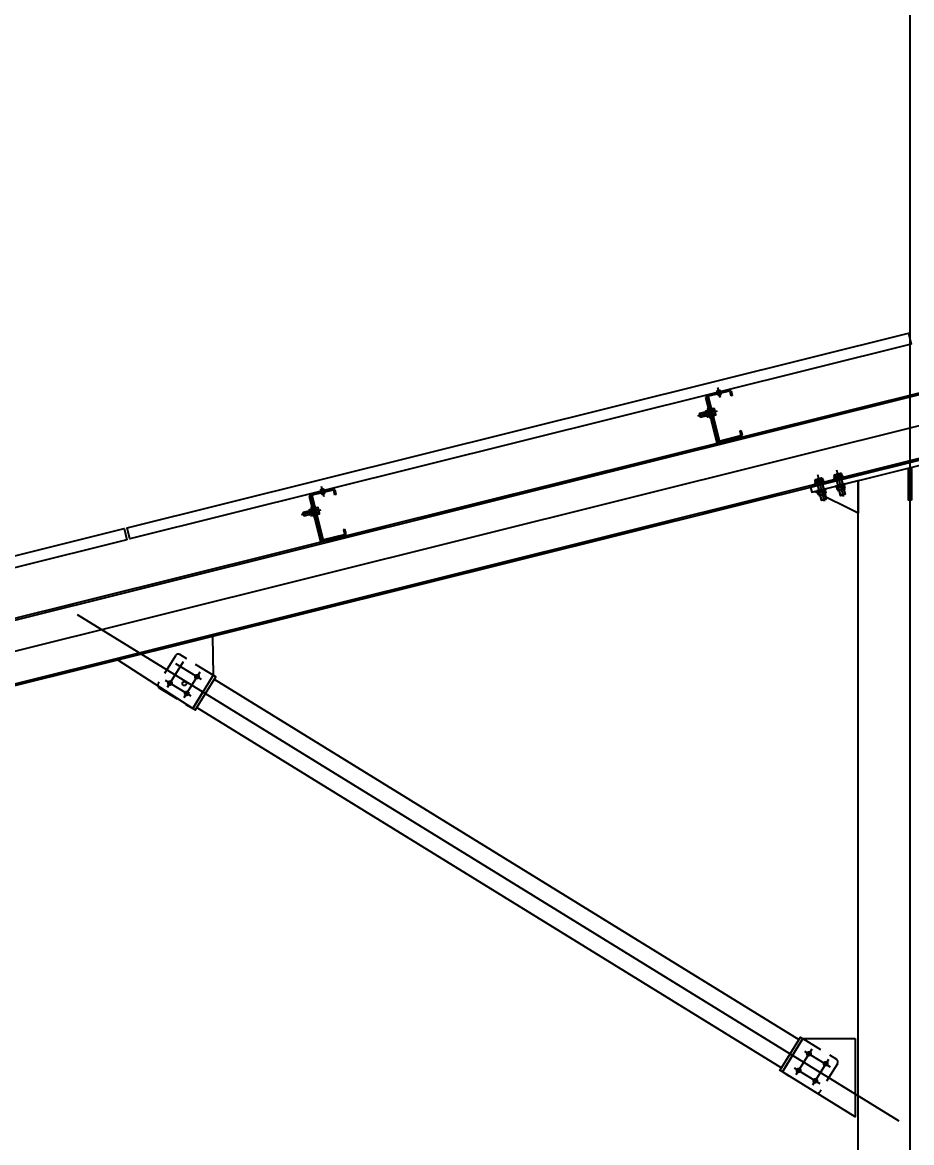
# Model space of a CAD drawing. Header units: millimetres. Extents: x 10297564 to 11610295, y -9287743 to -8409454.
# Drawn here: x 10863058 to 10865779, y -9251357 to -9247929 of the extents above; entities that cross this region are included whole.
import ezdxf

# ---------------------------------------------------------------- set-up
doc = ezdxf.new("R2010")
doc.units = ezdxf.units.MM
doc.header["$LTSCALE"] = 100
for name, pattern in [('CEN', [62, 60, -1, 0, -1]), ('CEN1', [22, 15, -3, 1, -3]), ('HIDDEN2', [4.7625, 3.175, -1.5875])]:
    doc.linetypes.add(name, pattern=pattern)
for name, color, linetype in [('0-TEXT', 7, 'Continuous'), ('BOLT', 210, 'Continuous'), ('CEN', 1, 'CEN1'), ('dim', 7, 'Continuous'), ('H형강', 3, 'Continuous'), ('module', 5, 'Continuous'), ('PLATE', 6, 'Continuous'), ('원형강관', 4, 'Continuous'), ('태양광', 255, 'Continuous')]:
    doc.layers.add(name, color=color, linetype=linetype)
doc.styles.add('돋음', font='Dotum.ttf')
doc.dimstyles.new('NDIM-150', dxfattribs={"dimscale": 75, "dimtxt": 3.5, "dimasz": 1, "dimexe": 2, "dimexo": 1, "dimgap": 1, "dimtad": 1, "dimdec": 0, "dimzin": 0, "dimdsep": 46, "dimtxsty": '돋음', "dimblk": 'dotk', "dimcen": 2, "dimdle": 2, "dimclrd": 4, "dimclre": 4, "dimclrt": 7, "dimadec": 0, "dimazin": 0, "dimtfac": 1, "dimtdec": 0, "dimtix": 1, "dimtmove": 2, "dimatfit": 3, "dimldrblk": 'DIMDOT', "dimfxl": 1, "dimtolj": 1, "dimtzin": 0, "dimlwd": -1, "dimlwe": -1, "dimarcsym": 0})

# ---------------------------------------------------------------- blocks, each defined once
blk = doc.blocks.new('A$C408A3C2D')
at = {"layer": '0-TEXT', "color": 1}
for p, q in [((0.9, 15.4), (0, 8.2)), ((2, 8), (0, 8.2)), ((1.9, 7.4), (0.9, 0)), ((1.9, 7.4), (3.9, 7.2)), ((2.9, 15.4), (2, 8)), ((2.9, 0), (3.9, 7.2))]:
    blk.add_line(p, q, dxfattribs=at)
for points in [[(2.9, 7.3), (2.9, 15.4), (0.9, 15.4)], [(0.9, 8.1), (0.9, 0), (2.9, 0)]]:
    blk.add_lwpolyline(points, dxfattribs=at)
blk = doc.blocks.new('M16-70L-1')
at = {"layer": 'BOLT', "color": 8}
for p, q in [((-50712, 395012.1), (-50730.1, 395005.5)), ((-50707.4, 395006.2), (-50729.8, 394998)), ((-50727.9, 395006.3), (-50725.5, 394999.6)), ((-50714.2, 395011.3), (-50711.8, 395004.6)), ((-50709.6, 395012.1), (-50707.4, 395006.2)), ((-50731.9, 395004), (-50729.8, 394998)), ((-50725.4, 394997.4), (-50716.8, 394973.9)), ((-50724.4, 394997.7), (-50715.8, 394974.2)), ((-50696.5, 394976.2), (-50718.9, 394968)), ((-50716.1, 394971.9, 0), (-50716.1, 394971.9, 0)), ((-50715.1, 394972.2, 0), (-50715.1, 394972.2, 0)), ((-50711.4, 395002.5), (-50702.8, 394979)), ((-50710.4, 395002.8), (-50701.8, 394979.3)), ((-50702.1, 394977, 0), (-50702.1, 394977, 0)), ((-50701.1, 394977.3, 0), (-50701.1, 394977.3, 0)), ((-50697.6, 394965.8), (-50700.8, 394974.6)), ((-50693.6, 394968.1), (-50696.5, 394976.2)), ((-50716, 394960), (-50718.9, 394968)), ((-50711.3, 394960.8), (-50714.5, 394969.6)), ((-50695.5, 394966.5), (-50713.5, 394960)), ((-50712, 394960.5, 0), (-50706.4, 394945.1)), ((-50711, 394960.9, 0), (-50705, 394944.4)), ((-50691.3, 394950.5), (-50706.4, 394945.1)), ((-50706.4, 394945.1), (-50705, 394944.4)), ((-50692, 394949.2), (-50705, 394944.4)), ((-50698, 394965.6, 0), (-50692, 394949.2)), ((-50697, 394966, 0), (-50691.3, 394950.5)), ((-50691.3, 394950.5), (-50692, 394949.2))]:
    blk.add_line(p, q, dxfattribs=at)
for points in [[(-50731.8, 394997.3), (-50731, 394995.3), (-50704.7, 395004.9), (-50705.5, 395006.9)], [(-50722.5, 394971.8), (-50721.8, 394969.8), (-50695.4, 394979.4), (-50696.2, 394981.4)]]:
    blk.add_lwpolyline(points, close=True, dxfattribs=at)
for centre, radius, start, end in [((-50728.8, 395002.2), 3.57, 71.1418, 150.2499), ((-50709.2, 394976.3), 34.6, 97.717, 122.2531), ((-50710.8, 395008.7), 3.57, 69.7253, 148.8334), ((-50714.7, 394963.3), 3.57, 249.7253, 328.8334), ((-50716.3, 394995.8), 34.6, 277.717, 302.2531), ((-50696.7, 394969.9), 3.57, 251.1418, 330.2499)]:
    blk.add_arc(centre, radius, start, end, dxfattribs=at)
at = {"layer": 'CEN'}
blk.add_line((-50725.7, 395021.7), (-50697, 394942.8, 0), dxfattribs=at)
at = {"layer": 'BOLT', "color": 8, "xscale": 1.333333333333333, "yscale": 1.333333333333333, "zscale": 1.333333333333333, "rotation": 289.9875833299714}
blk.add_blockref('A$C408A3C2D', (-50718.8, 394972.2), dxfattribs=at)
blk = doc.blocks.new('M12-50L-1')
at = {"layer": 'CEN', "color": 1, "extrusion": (3.14065e-05, -8.8997e-05, 1)}
blk.add_line((10603646.8, -9122705.5, 0), (10603588.9, -9122726.6, 0), dxfattribs=at)
at = {"layer": '태양광', "extrusion": (3.14065e-05, -8.8997e-05, 1)}
for p, q in [((10603613.6, -9122712, 0), (10603593.2, -9122719.4, 0)), ((10603593.2, -9122719.4, 0), (10603593.6, -9122718.5, 0)), ((10603593.2, -9122719.4, 0), (10603596.8, -9122729.4, 0)), ((10603613.4, -9122711.3, 0), (10603593.6, -9122718.5, 0)), ((10603593.6, -9122718.5, 0), (10603597.7, -9122729.8, 0)), ((10603617.2, -9122721.9, 0), (10603596.8, -9122729.4, 0)), ((10603596.8, -9122729.4, 0), (10603597.7, -9122729.8, 0)), ((10603617.5, -9122722.6, 0), (10603597.7, -9122729.8, 0)), ((10603630.5, -9122705.1, 0), (10603621.8, -9122708.2, 0)), ((10603626.3, -9122707.4, 0), (10603622.1, -9122708.9, 0)), ((10603629.9, -9122717.3, 0), (10603625.7, -9122718.9, 0)), ((10603634.6, -9122716.4, 0), (10603625.9, -9122719.5, 0)), ((10603626.7, -9122706.5, 0), (10603626.3, -9122707.4, 0)), ((10603626.3, -9122707.4, 0), (10603629.9, -9122717.3, 0)), ((10603629.9, -9122717.3, 0), (10603630.8, -9122717.7, 0))]:
    blk.add_line(p, q, dxfattribs=at)
at = {"layer": '태양광', "extrusion": (3.14065e-05, -8.8997e-05, 1), "elevation": 1132.1}
for points in [[(10603618.8, -9122699.7), (10603629, -9122727.9), (10603628.1, -9122728.3), (10603617.8, -9122700.1)], [(10603627.4, -9122696.6), (10603637.7, -9122724.8), (10603638.6, -9122724.4), (10603628.3, -9122696.2)]]:
    blk.add_lwpolyline(points, close=True, dxfattribs=at)
for points in [[(10603637.7, -9122698.7, 0.414214), (10603637.1, -9122698.4), (10603630.5, -9122700.8, 0.414214), (10603630.2, -9122701.4)], [(10603631.6, -9122705.2, 0.414214), (10603632.2, -9122705.5), (10603638.8, -9122703.1, 0.414214), (10603639.1, -9122702.4)], [(10603636.7, -9122719.3, 0.414214), (10603637.4, -9122719.6), (10603643.9, -9122717.2, 0.414214), (10603644.2, -9122716.5), (10603637.7, -9122698.7)], [(10603639.4, -9122703.4, 0.414214), (10603638.8, -9122703.1)], [(10603612.2, -9122708, -0.414214), (10603612.5, -9122707.3), (10603619.1, -9122704.9, -0.414214), (10603619.7, -9122705.2)], [(10603626.2, -9122723.1, -0.414214), (10603625.9, -9122723.7), (10603619.3, -9122726.1, -0.414214), (10603618.7, -9122725.8), (10603612.2, -9122708)], [(10603621.1, -9122709, -0.414214), (10603620.8, -9122709.6), (10603614.2, -9122712, -0.414214), (10603613.5, -9122711.7)], [(10603613.9, -9122712.7, -0.414214), (10603614.2, -9122712)], [(10603624.5, -9122718.4, -0.414214), (10603624.2, -9122719), (10603617.6, -9122721.4, -0.414214), (10603617, -9122721.1)], [(10603617.3, -9122722.1, -0.414214), (10603617.6, -9122721.4)], [(10603620.8, -9122709.6, -0.414214), (10603621.4, -9122709.9)], [(10603624.2, -9122719, -0.414214), (10603624.8, -9122719.3)], [(10603632.2, -9122705.5, 0.414214), (10603631.9, -9122706.1)], [(10603635, -9122714.6, 0.414214), (10603635.6, -9122714.9), (10603642.2, -9122712.5, 0.414214), (10603642.5, -9122711.8)], [(10603635.6, -9122714.9, 0.414214), (10603635.3, -9122715.5)], [(10603642.9, -9122712.8, 0.414214), (10603642.2, -9122712.5)]]:
    blk.add_lwpolyline(points, format="xyb", dxfattribs=at)
blk = doc.blocks.new('C-150X50X20X3.2T')
at = {"layer": '태양광', "color": 6, "extrusion": (3.24347e-05, -8.86228e-05, 1)}
for p, q in [((11610697.1, -9049722.2, -12.4), (11610758.1, -9049700, 0)), ((11610698.5, -9049725.9, -12.4), (11610759.6, -9049703.7, -12.4)), ((11610760.8, -9049704.3, 0), (11610766, -9049718.4, 0)), ((11610764.6, -9049702.9, 0), (11610769.7, -9049717, 0)), ((11610742, -9049860.1, -12.4), (11610694.1, -9049728.6, 0)), ((11610745.8, -9049858.8, -12.4), (11610697.9, -9049727.2, 0)), ((11610769.7, -9049717, 0), (11610766, -9049718.4, 0)), ((11610808.1, -9049837.1, -24.9), (11610747, -9049859.4, -24.9)), ((11610809.5, -9049840.9, -24.9), (11610748.4, -9049863.1, -24.9))]:
    blk.add_line(p, q, dxfattribs=at)
at = {"layer": '태양광', "color": 6}
for p, q in [((11610803.6, -9049821.8, -12.4), (11610807.3, -9049820.4, -12.4)), ((11610803.6, -9049821.8, -12.4), (11610808.7, -9049835.9, -12.4)), ((11610807.3, -9049820.4, -12.4), (11610812.5, -9049834.5, -12.4))]:
    blk.add_line(p, q, dxfattribs=at)
at = {"layer": '태양광', "color": 6, "extrusion": (3.24347e-05, -8.86228e-05, 1)}
for centre, radius, start, end in [((11610759.9, -9049704.6, 1166.2), 5, 20, 110), ((11610759.9, -9049704.6, 1166.2), 1, 20, 110), ((11610698.8, -9049726.8, 1166.2), 5, 110, 200), ((11610698.8, -9049726.8, 1166.2), 1, 110, 200), ((11610807.8, -9049836.1, 1153.7), 1, 290, 20), ((11610807.8, -9049836.1, 1153.7), 5, 290, 20), ((11610746.7, -9049858.4, 1153.7), 5, 200, 290), ((11610746.7, -9049858.4, 1153.7), 1, 200, 290)]:
    blk.add_arc(centre, radius, start, end, dxfattribs=at)
blk = doc.blocks.new('dotk')
blk.add_line((-3, 0), (3, 0))
at = {"const_width": 0.75}
blk.add_lwpolyline([(-0.375, 0, 1), (0.375, 0, 1)], format="xyb", close=True, dxfattribs=at)
blk = doc.blocks.new('*D1148')
at = {"layer": 'defpoints', "color": 0, "linetype": 'ByBlock', "ltscale": 1.8, "transparency": 16777216}
for p in [(10870570.7, -9247682.8), (10868179.9, -9248278.9), (10872757.5, -9250701), (10860978.3, -9252435.5), (10870570.7, -9252435.5)]:
    blk.add_point(p, dxfattribs=at)
at = {"layer": 'dim', "color": 4, "ltscale": 1.8, "transparency": 16777216}
for p, q in [((10870643.5, -9247664.7), (10872340.4, -9247241.6)), ((10870645.7, -9252435.5), (10872978.2, -9252435.5))]:
    blk.add_line(p, q, dxfattribs=at)
blk.add_arc((10851508.6, -9252435.6), 21319.6, 0.2017, 13.79844, dxfattribs=at)
at = {"layer": 'dim', "color": 4, "linetype": 'ByBlock', "ltscale": 1.8, "transparency": 16777216, "xscale": 75, "yscale": 75, "zscale": 75}
for p, rotation in [((10872194.9, -9247277.9), 103.8992199290375), ((10872828.2, -9252435.5), 270.1009154271204)]:
    blk.add_blockref('dotk', p, dxfattribs=dict(at, rotation=rotation))
at = {"layer": 'dim', "color": 7, "linetype": 'ByBlock', "ltscale": 1.8, "transparency": 16777216, "insert": (10872874, -9249812.2), "char_height": 262.5, "attachment_point": 5, "rotation": 277.0001, "style": '돋음'}
blk.add_mtext('\\A1;14°', dxfattribs=at)
blk = doc.blocks.new('DIMDOT')
blk.add_line((-1.5, 0), (1.5, 0))
blk.add_circle((0, 0), 0.75)

msp = doc.modelspace()

# ---------------------------------------------------------------- linework, layer by layer
at = {"layer": 'CEN', "linetype": 'Continuous', "ltscale": 2}
msp.add_line((10865774.5, -9254134.1, -13.8), (10865774.5, -9247142.4, -13.8), dxfattribs=at)
at = {"layer": 'CEN', "linetype": 'CEN'}
for p, q in [((10861548.7, -9250223.4, 5.8), (10870147.1, -9248079.6, 5.8)), ((10863225.9, -9249740.9, -13.8), (10865740.4, -9251290.5, -13.8))]:
    msp.add_line(p, q, dxfattribs=at)
at = {"layer": 'CEN', "color": 1}
for p, q in [((10865185.6, -9249046.2, -13.8), (10865193.4, -9249077.5, -13.8)), ((10865185.6, -9249046.2, -13.8), (10865193.4, -9249077.5, -13.8)), ((10863972.7, -9249348.6, -13.8), (10863980.5, -9249379.9, -13.8))]:
    msp.add_line(p, q, dxfattribs=at)
at = {"layer": 'CEN'}
for p, q in [((10863549.8, -9249886.4, -27.5), (10863501.5, -9249964.8, -27.5)), ((10863606.1, -9249939.9, -27.5), (10863527.8, -9249891.7, -27.5)), ((10863600.9, -9249917.9, -27.5), (10863552.6, -9249996.2, -27.5)), ((10863574.6, -9249991, -27.5), (10863496.3, -9249942.7, -27.5)), ((10865473.5, -9251071.9, -13.8), (10865425.2, -9251150.3, -13.8)), ((10865451.4, -9251077.2, -13.8), (10865529.8, -9251125.4, -13.8)), ((10865524.5, -9251103.4, -13.8), (10865476.3, -9251181.7, -13.8)), ((10865420, -9251128.3, -13.8), (10865498.3, -9251176.5, -13.8))]:
    msp.add_line(p, q, dxfattribs=at)
at = {"layer": 'H형강'}
for p, q in [((10861525.1, -9250128.8, 5.8), (10870123.5, -9247985, 5.8)), ((10861526.5, -9250134.2, 5.8), (10870124.8, -9247990.3, 5.8)), ((10861572.2, -9250317.5, 5.8), (10870170.6, -9248173.7, 5.8)), ((10861573.5, -9250322.9, 5.8), (10870171.9, -9248179.1, 5.8))]:
    msp.add_line(p, q, dxfattribs=at)
at = {"layer": 'module', "color": 170, "elevation": -13.8}
for points in [[(10865778.1, -9248913.8), (10863387.3, -9249509.9), (10863378.9, -9249476), (10865769.7, -9248879.9)], [(10863377.6, -9249512.4), (10860986.8, -9250108.4), (10860978.3, -9250074.5), (10863369.2, -9249478.4)]]:
    msp.add_lwpolyline(points, close=True, dxfattribs=at)
at = {"layer": 'PLATE'}
for points, elevation in [([(10865469.6, -9249351.4), (10865473.5, -9249366.9), (10866075.6, -9249216.8), (10866071.7, -9249201.2)], -27.5), ([(10865779, -9249390.8), (10865770, -9249390.8), (10865769.6, -9249293), (10865778.6, -9249290.8)], -27.5), ([(10865615.3, -9249331.5), (10865615.3, -9249431.5), (10865482, -9249364.8)], -13.8), ([(10863579.4, -9250029.1), (10863348.8, -9249880.1), (10863639.9, -9249807.5), (10863642.3, -9249927)], -27.5), ([(10865606.7, -9251039), (10865606.7, -9251278.6), (10865383.8, -9251141.2), (10865446.7, -9251039)], -13.8)]:
    msp.add_lwpolyline(points, close=True, dxfattribs=dict(at, elevation=elevation))
at = {"layer": 'PLATE', "linetype": 'HIDDEN2', "ltscale": 0.2}
for points, elevation in [([(10863642.3, -9249927), (10863540.1, -9249864, 0.414214), (10863526.4, -9249867.3), (10863473.9, -9249952.4, 0.414214), (10863477.2, -9249966.2), (10863579.3, -9250029.1)], -27.5), ([(10865446.7, -9251039), (10865548.9, -9251102, -0.414214), (10865552.2, -9251115.8), (10865499.7, -9251200.9, -0.414214), (10865485.9, -9251204.2), (10865383.8, -9251141.2)], -13.8)]:
    msp.add_lwpolyline(points, format="xyb", close=True, dxfattribs=dict(at, elevation=elevation))
at = {"layer": 'PLATE'}
for points, elevation in [([(10863579.3, -9250029.1), (10863587, -9250033.9), (10863650, -9249931.7), (10863642.3, -9249927), (10863579.3, -9250029.1)], -27.5), ([(10865383.8, -9251141.2), (10865376.1, -9251136.5), (10865439.1, -9251034.3), (10865446.7, -9251039), (10865383.8, -9251141.2)], -13.8)]:
    msp.add_lwpolyline(points, dxfattribs=dict(at, elevation=elevation))
for centre in [(10863592.5, -9249931.5, -27.5), (10863509.9, -9249951.1, -27.5), (10863553.8, -9249952.5, -27.5), (10863561, -9249982.6, -27.5), (10865465.1, -9251085.6, -13.8), (10865516.2, -9251115.9, -13.8), (10865433.6, -9251136.6, -13.8), (10865484.7, -9251168.1, -13.8)]:
    msp.add_circle(centre, 6, dxfattribs=at)
at = {"layer": '원형강관'}
for p, q in [((10865615.3, -9252735.4, -13.8), (10865615.3, -9249331.5, -13.8)), ((10863645.1, -9249939.5, -13.8), (10865434.3, -9251042.2, -13.8)), ((10863591.8, -9250026, -13.8), (10865380.9, -9251128.6, -13.8))]:
    msp.add_line(p, q, dxfattribs=at)
at = {"layer": '태양광'}
for p, q in [((10865186.3, -9249061.4, -13.8), (10865187, -9249064.5, -13.8)), ((10865186.7, -9249063.3, -13.8), (10865187.2, -9249063.6, -13.8)), ((10865187.2, -9249063.6, -13.8), (10865192.3, -9249062.3, -13.8)), ((10865187.2, -9249063.6, -13.8), (10865187.4, -9249064.4, -13.8)), ((10865188.1, -9249068.9, -13.8), (10865188.9, -9249071.8, -13.8)), ((10865188.5, -9249068.8, -13.8), (10865189.3, -9249072.1, -13.8)), ((10865192.1, -9249060, -13.8), (10865192.9, -9249063.1, -13.8)), ((10865192.3, -9249062.3, -13.8), (10865192.6, -9249061.9, -13.8)), ((10865192.3, -9249062.3, -13.8), (10865192.5, -9249063.1, -13.8)), ((10865193.6, -9249067.5, -13.8), (10865194.4, -9249070.8, -13.8)), ((10865193.9, -9249067.4, -13.8), (10865194.7, -9249070.4, -13.8)), ((10865188.9, -9249071.8, -13.8), (10865194.7, -9249070.4, -13.8)), ((10865189.3, -9249072.1, -13.8), (10865188.9, -9249071.8, -13.8)), ((10865189.3, -9249072.1, -13.8), (10865194.4, -9249070.8, -13.8)), ((10865194.4, -9249070.8, -13.8), (10865194.7, -9249070.4, -13.8)), ((10863973.4, -9249363.8, -13.8), (10863974.2, -9249366.9, -13.8)), ((10863973.9, -9249365.7, -13.8), (10863974.3, -9249366, -13.8)), ((10863974.3, -9249366, -13.8), (10863979.4, -9249364.7, -13.8)), ((10863974.3, -9249366, -13.8), (10863974.5, -9249366.8, -13.8)), ((10863975.2, -9249371.3, -13.8), (10863976, -9249374.2, -13.8)), ((10863975.6, -9249371.2, -13.8), (10863976.4, -9249374.5, -13.8)), ((10863976, -9249374.2, -13.8), (10863981.8, -9249372.8, -13.8)), ((10863976.4, -9249374.5, -13.8), (10863976, -9249374.2, -13.8)), ((10863976.4, -9249374.5, -13.8), (10863981.6, -9249373.2, -13.8)), ((10863979.2, -9249362.4, -13.8), (10863980, -9249365.5, -13.8)), ((10863979.4, -9249364.7, -13.8), (10863979.7, -9249364.3, -13.8)), ((10863979.4, -9249364.7, -13.8), (10863979.6, -9249365.6, -13.8)), ((10863980.7, -9249369.9, -13.8), (10863981.6, -9249373.2, -13.8)), ((10863981.1, -9249369.8, -13.8), (10863981.8, -9249372.8, -13.8)), ((10863981.6, -9249373.2, -13.8), (10863981.8, -9249372.8, -13.8))]:
    msp.add_line(p, q, dxfattribs=at)
at = {"layer": '태양광', "elevation": -13.8}
for points in [[(10865181.9, -9249062.5), (10865196.4, -9249058.9), (10865196.3, -9249058.4), (10865181.8, -9249062), (10865181.9, -9249062.5)], [(10865182.7, -9249065.6), (10865197.2, -9249062), (10865197.3, -9249062.5), (10865182.8, -9249066.1), (10865182.7, -9249065.6)], [(10865192.7, -9249055.2), (10865183.5, -9249057.5), (10865183.4, -9249057.5), (10865183.4, -9249057.5), (10865183.4, -9249057.5), (10865183.4, -9249057.5), (10865183.3, -9249057.5), (10865183.3, -9249057.6), (10865183.3, -9249057.6), (10865183.3, -9249057.6), (10865183.3, -9249057.6), (10865183.3, -9249057.7), (10865183.3, -9249057.7), (10865183.3, -9249057.7), (10865183.3, -9249057.8), (10865184.1, -9249061.2), (10865184.1, -9249061.2), (10865184.2, -9249061.2), (10865184.2, -9249061.3), (10865184.2, -9249061.3), (10865184.2, -9249061.3), (10865184.2, -9249061.3), (10865184.3, -9249061.3), (10865184.3, -9249061.3), (10865184.3, -9249061.4), (10865184.4, -9249061.4), (10865184.4, -9249061.4), (10865184.4, -9249061.3)], [(10865195.6, -9249067), (10865186.4, -9249069.3), (10865186.4, -9249069.3), (10865186.4, -9249069.3), (10865186.3, -9249069.3), (10865186.3, -9249069.3), (10865186.3, -9249069.3), (10865186.2, -9249069.3), (10865186.2, -9249069.3), (10865186.2, -9249069.2), (10865186.2, -9249069.2), (10865186.2, -9249069.2), (10865186.1, -9249069.2), (10865186.1, -9249069.2), (10865186.1, -9249069.1), (10865185.3, -9249065.7), (10865185.3, -9249065.7), (10865185.3, -9249065.7), (10865185.3, -9249065.6), (10865185.3, -9249065.6), (10865185.3, -9249065.6), (10865185.3, -9249065.5), (10865185.3, -9249065.5), (10865185.3, -9249065.5), (10865185.4, -9249065.5), (10865185.4, -9249065.4), (10865185.4, -9249065.4), (10865185.5, -9249065.4)], [(10865186.4, -9249060.9), (10865186.4, -9249060.9), (10865186.4, -9249060.8), (10865186.5, -9249060.8), (10865186.5, -9249060.8), (10865186.5, -9249060.8), (10865186.5, -9249060.8), (10865186.5, -9249060.7), (10865186.5, -9249060.7), (10865186.6, -9249060.7), (10865186.6, -9249060.7), (10865186.6, -9249060.6), (10865186.6, -9249060.6), (10865186.6, -9249060.6), (10865185.7, -9249057.2), (10865185.7, -9249057.1), (10865185.7, -9249057.1), (10865185.7, -9249057.1), (10865185.7, -9249057.1), (10865185.6, -9249057), (10865185.6, -9249057), (10865185.6, -9249057), (10865185.6, -9249057), (10865185.5, -9249057), (10865185.5, -9249057), (10865185.5, -9249057), (10865185.4, -9249057), (10865185.4, -9249057)], [(10865185.9, -9249056.9), (10865185.9, -9249056.9), (10865185.8, -9249056.9), (10865185.8, -9249056.9), (10865185.8, -9249056.9), (10865185.8, -9249056.9), (10865185.7, -9249057), (10865185.7, -9249057), (10865185.7, -9249057), (10865185.7, -9249057), (10865185.7, -9249057.1), (10865185.7, -9249057.1), (10865185.7, -9249057.1), (10865185.7, -9249057.2)], [(10865186.6, -9249060.6), (10865186.6, -9249060.6), (10865186.6, -9249060.6), (10865186.6, -9249060.6), (10865186.6, -9249060.7), (10865186.6, -9249060.7), (10865186.7, -9249060.7), (10865186.7, -9249060.7), (10865186.7, -9249060.7), (10865186.7, -9249060.7), (10865186.8, -9249060.7), (10865186.8, -9249060.8), (10865186.8, -9249060.7), (10865186.9, -9249060.7)], [(10865187.4, -9249064.9), (10865187.4, -9249064.9), (10865187.5, -9249064.9), (10865187.5, -9249064.9), (10865187.5, -9249064.9), (10865187.5, -9249064.9), (10865187.6, -9249065), (10865187.6, -9249065), (10865187.6, -9249065), (10865187.6, -9249065), (10865187.7, -9249065), (10865187.7, -9249065.1), (10865187.7, -9249065.1), (10865187.7, -9249065.1), (10865188.5, -9249068.5), (10865188.5, -9249068.5), (10865188.5, -9249068.6), (10865188.5, -9249068.6), (10865188.5, -9249068.6), (10865188.5, -9249068.7), (10865188.5, -9249068.7), (10865188.5, -9249068.7), (10865188.5, -9249068.7), (10865188.5, -9249068.8), (10865188.4, -9249068.8), (10865188.4, -9249068.8), (10865188.4, -9249068.8), (10865188.4, -9249068.8)], [(10865187.7, -9249065.1), (10865187.7, -9249065.1), (10865187.7, -9249065.1), (10865187.7, -9249065), (10865187.7, -9249065), (10865187.7, -9249065), (10865187.7, -9249064.9), (10865187.7, -9249064.9), (10865187.7, -9249064.9), (10865187.8, -9249064.9), (10865187.8, -9249064.9), (10865187.8, -9249064.8), (10865187.8, -9249064.8), (10865187.9, -9249064.8)], [(10865188.8, -9249068.7), (10865188.8, -9249068.7), (10865188.8, -9249068.7), (10865188.8, -9249068.7), (10865188.7, -9249068.7), (10865188.7, -9249068.7), (10865188.7, -9249068.7), (10865188.6, -9249068.7), (10865188.6, -9249068.6), (10865188.6, -9249068.6), (10865188.6, -9249068.6), (10865188.6, -9249068.6), (10865188.6, -9249068.5), (10865188.5, -9249068.5)], [(10865191.2, -9249059.7), (10865191.3, -9249059.6), (10865191.3, -9249059.6), (10865191.3, -9249059.6), (10865191.3, -9249059.6), (10865191.4, -9249059.6), (10865191.4, -9249059.6), (10865191.4, -9249059.5), (10865191.4, -9249059.5), (10865191.4, -9249059.5), (10865191.4, -9249059.4), (10865191.4, -9249059.4), (10865191.4, -9249059.4), (10865191.4, -9249059.4), (10865190.6, -9249056), (10865190.6, -9249055.9), (10865190.5, -9249055.9), (10865190.5, -9249055.9), (10865190.5, -9249055.8), (10865190.5, -9249055.8), (10865190.5, -9249055.8), (10865190.4, -9249055.8), (10865190.4, -9249055.8), (10865190.4, -9249055.8), (10865190.3, -9249055.8), (10865190.3, -9249055.8), (10865190.3, -9249055.8), (10865190.3, -9249055.8)], [(10865190.7, -9249055.7), (10865190.7, -9249055.7), (10865190.7, -9249055.7), (10865190.7, -9249055.7), (10865190.6, -9249055.7), (10865190.6, -9249055.7), (10865190.6, -9249055.8), (10865190.6, -9249055.8), (10865190.6, -9249055.8), (10865190.6, -9249055.8), (10865190.6, -9249055.9), (10865190.6, -9249055.9), (10865190.6, -9249055.9), (10865190.6, -9249056)], [(10865191.4, -9249059.4), (10865191.4, -9249059.4), (10865191.4, -9249059.4), (10865191.4, -9249059.4), (10865191.5, -9249059.5), (10865191.5, -9249059.5), (10865191.5, -9249059.5), (10865191.5, -9249059.5), (10865191.6, -9249059.5), (10865191.6, -9249059.5), (10865191.6, -9249059.5), (10865191.7, -9249059.5), (10865191.7, -9249059.5), (10865191.7, -9249059.5)], [(10865192.2, -9249063.7), (10865192.3, -9249063.7), (10865192.3, -9249063.7), (10865192.3, -9249063.7), (10865192.4, -9249063.7), (10865192.4, -9249063.7), (10865192.4, -9249063.8), (10865192.4, -9249063.8), (10865192.5, -9249063.8), (10865192.5, -9249063.8), (10865192.5, -9249063.8), (10865192.5, -9249063.9), (10865192.5, -9249063.9), (10865192.5, -9249063.9), (10865193.4, -9249067.3), (10865193.4, -9249067.3), (10865193.4, -9249067.4), (10865193.4, -9249067.4), (10865193.4, -9249067.4), (10865193.4, -9249067.5), (10865193.4, -9249067.5), (10865193.4, -9249067.5), (10865193.3, -9249067.5), (10865193.3, -9249067.6), (10865193.3, -9249067.6), (10865193.3, -9249067.6), (10865193.2, -9249067.6), (10865193.2, -9249067.6)], [(10865192.5, -9249063.9), (10865192.5, -9249063.9), (10865192.5, -9249063.9), (10865192.5, -9249063.8), (10865192.5, -9249063.8), (10865192.6, -9249063.8), (10865192.6, -9249063.7), (10865192.6, -9249063.7), (10865192.6, -9249063.7), (10865192.6, -9249063.7), (10865192.6, -9249063.6), (10865192.7, -9249063.6), (10865192.7, -9249063.6), (10865192.7, -9249063.6)], [(10865193.7, -9249059), (10865193.7, -9249059), (10865193.7, -9249059), (10865193.7, -9249059), (10865193.8, -9249059), (10865193.8, -9249059), (10865193.8, -9249058.9), (10865193.8, -9249058.9), (10865193.8, -9249058.9), (10865193.8, -9249058.9), (10865193.8, -9249058.8), (10865193.8, -9249058.8), (10865193.8, -9249058.8), (10865193.8, -9249058.7), (10865193, -9249055.4), (10865193, -9249055.3), (10865193, -9249055.3), (10865193, -9249055.3), (10865192.9, -9249055.2), (10865192.9, -9249055.2), (10865192.9, -9249055.2), (10865192.9, -9249055.2), (10865192.8, -9249055.2), (10865192.8, -9249055.2), (10865192.8, -9249055.2), (10865192.7, -9249055.2), (10865192.7, -9249055.2), (10865192.7, -9249055.2)], [(10865193.7, -9249067.5), (10865193.7, -9249067.5), (10865193.6, -9249067.5), (10865193.6, -9249067.5), (10865193.6, -9249067.5), (10865193.5, -9249067.5), (10865193.5, -9249067.5), (10865193.5, -9249067.5), (10865193.5, -9249067.4), (10865193.4, -9249067.4), (10865193.4, -9249067.4), (10865193.4, -9249067.4), (10865193.4, -9249067.3), (10865193.4, -9249067.3)], [(10865194.7, -9249063.1), (10865194.7, -9249063.1), (10865194.7, -9249063.1), (10865194.8, -9249063.1), (10865194.8, -9249063.1), (10865194.8, -9249063.1), (10865194.8, -9249063.1), (10865194.9, -9249063.2), (10865194.9, -9249063.2), (10865194.9, -9249063.2), (10865194.9, -9249063.2), (10865195, -9249063.3), (10865195, -9249063.3), (10865195, -9249063.3), (10865195.8, -9249066.7), (10865195.8, -9249066.7), (10865195.8, -9249066.8), (10865195.8, -9249066.8), (10865195.8, -9249066.8), (10865195.8, -9249066.9), (10865195.8, -9249066.9), (10865195.8, -9249066.9), (10865195.8, -9249066.9), (10865195.7, -9249066.9), (10865195.7, -9249067), (10865195.7, -9249067), (10865195.7, -9249067), (10865195.6, -9249067)], [(10863969, -9249364.9), (10863983.6, -9249361.3), (10863983.5, -9249360.8), (10863968.9, -9249364.4), (10863969, -9249364.9)], [(10863969.8, -9249368), (10863984.3, -9249364.4), (10863984.5, -9249364.9), (10863969.9, -9249368.5), (10863969.8, -9249368)], [(10863979.8, -9249357.6), (10863970.6, -9249359.9), (10863970.6, -9249359.9), (10863970.5, -9249359.9), (10863970.5, -9249359.9), (10863970.5, -9249359.9), (10863970.5, -9249359.9), (10863970.5, -9249360), (10863970.4, -9249360), (10863970.4, -9249360), (10863970.4, -9249360.1), (10863970.4, -9249360.1), (10863970.4, -9249360.1), (10863970.4, -9249360.1), (10863970.4, -9249360.2), (10863971.3, -9249363.6), (10863971.3, -9249363.6), (10863971.3, -9249363.6), (10863971.3, -9249363.7), (10863971.3, -9249363.7), (10863971.3, -9249363.7), (10863971.4, -9249363.7), (10863971.4, -9249363.7), (10863971.4, -9249363.7), (10863971.5, -9249363.8), (10863971.5, -9249363.8), (10863971.5, -9249363.8), (10863971.6, -9249363.7)], [(10863982.8, -9249369.4), (10863973.5, -9249371.7), (10863973.5, -9249371.7), (10863973.5, -9249371.7), (10863973.5, -9249371.7), (10863973.4, -9249371.7), (10863973.4, -9249371.7), (10863973.4, -9249371.7), (10863973.3, -9249371.7), (10863973.3, -9249371.7), (10863973.3, -9249371.6), (10863973.3, -9249371.6), (10863973.3, -9249371.6), (10863973.3, -9249371.6), (10863973.2, -9249371.5), (10863972.4, -9249368.1), (10863972.4, -9249368.1), (10863972.4, -9249368.1), (10863972.4, -9249368), (10863972.4, -9249368), (10863972.4, -9249368), (10863972.4, -9249367.9), (10863972.4, -9249367.9), (10863972.5, -9249367.9), (10863972.5, -9249367.9), (10863972.5, -9249367.8), (10863972.6, -9249367.8), (10863972.6, -9249367.8)], [(10863973.5, -9249363.3), (10863973.5, -9249363.3), (10863973.6, -9249363.2), (10863973.6, -9249363.2), (10863973.6, -9249363.2), (10863973.6, -9249363.2), (10863973.7, -9249363.2), (10863973.7, -9249363.1), (10863973.7, -9249363.1), (10863973.7, -9249363.1), (10863973.7, -9249363.1), (10863973.7, -9249363), (10863973.7, -9249363), (10863973.7, -9249363), (10863972.8, -9249359.6), (10863972.8, -9249359.5), (10863972.8, -9249359.5), (10863972.8, -9249359.5), (10863972.8, -9249359.5), (10863972.8, -9249359.4), (10863972.7, -9249359.4), (10863972.7, -9249359.4), (10863972.7, -9249359.4), (10863972.7, -9249359.4), (10863972.6, -9249359.4), (10863972.6, -9249359.4), (10863972.6, -9249359.4), (10863972.5, -9249359.4)], [(10863973, -9249359.3), (10863973, -9249359.3), (10863973, -9249359.3), (10863972.9, -9249359.3), (10863972.9, -9249359.3), (10863972.9, -9249359.3), (10863972.9, -9249359.4), (10863972.9, -9249359.4), (10863972.8, -9249359.4), (10863972.8, -9249359.4), (10863972.8, -9249359.5), (10863972.8, -9249359.5), (10863972.8, -9249359.5), (10863972.8, -9249359.6)], [(10863973.7, -9249363), (10863973.7, -9249363), (10863973.7, -9249363), (10863973.7, -9249363), (10863973.7, -9249363.1), (10863973.8, -9249363.1), (10863973.8, -9249363.1), (10863973.8, -9249363.1), (10863973.8, -9249363.1), (10863973.9, -9249363.1), (10863973.9, -9249363.2), (10863973.9, -9249363.2), (10863974, -9249363.2), (10863974, -9249363.1)], [(10863974.5, -9249367.3), (10863974.6, -9249367.3), (10863974.6, -9249367.3), (10863974.6, -9249367.3), (10863974.6, -9249367.3), (10863974.7, -9249367.3), (10863974.7, -9249367.4), (10863974.7, -9249367.4), (10863974.7, -9249367.4), (10863974.8, -9249367.4), (10863974.8, -9249367.4), (10863974.8, -9249367.5), (10863974.8, -9249367.5), (10863974.8, -9249367.5), (10863975.7, -9249370.9), (10863975.7, -9249370.9), (10863975.7, -9249371), (10863975.7, -9249371), (10863975.7, -9249371), (10863975.7, -9249371.1), (10863975.7, -9249371.1), (10863975.6, -9249371.1), (10863975.6, -9249371.1), (10863975.6, -9249371.2), (10863975.6, -9249371.2), (10863975.5, -9249371.2), (10863975.5, -9249371.2), (10863975.5, -9249371.2)], [(10863974.8, -9249367.5), (10863974.8, -9249367.5), (10863974.8, -9249367.5), (10863974.8, -9249367.4), (10863974.8, -9249367.4), (10863974.8, -9249367.4), (10863974.8, -9249367.3), (10863974.9, -9249367.3), (10863974.9, -9249367.3), (10863974.9, -9249367.3), (10863974.9, -9249367.3), (10863975, -9249367.2), (10863975, -9249367.2), (10863975, -9249367.2)], [(10863976, -9249371.1), (10863975.9, -9249371.1), (10863975.9, -9249371.1), (10863975.9, -9249371.1), (10863975.9, -9249371.1), (10863975.8, -9249371.1), (10863975.8, -9249371.1), (10863975.8, -9249371.1), (10863975.7, -9249371), (10863975.7, -9249371), (10863975.7, -9249371), (10863975.7, -9249371), (10863975.7, -9249370.9), (10863975.7, -9249370.9)], [(10863978.4, -9249362.1), (10863978.4, -9249362), (10863978.4, -9249362), (10863978.4, -9249362), (10863978.5, -9249362), (10863978.5, -9249362), (10863978.5, -9249362), (10863978.5, -9249361.9), (10863978.5, -9249361.9), (10863978.5, -9249361.9), (10863978.5, -9249361.8), (10863978.5, -9249361.8), (10863978.5, -9249361.8), (10863978.5, -9249361.8), (10863977.7, -9249358.4), (10863977.7, -9249358.3), (10863977.7, -9249358.3), (10863977.7, -9249358.3), (10863977.6, -9249358.3), (10863977.6, -9249358.2), (10863977.6, -9249358.2), (10863977.6, -9249358.2), (10863977.5, -9249358.2), (10863977.5, -9249358.2), (10863977.5, -9249358.2), (10863977.4, -9249358.2), (10863977.4, -9249358.2), (10863977.4, -9249358.2)], [(10863977.9, -9249358.1), (10863977.8, -9249358.1), (10863977.8, -9249358.1), (10863977.8, -9249358.1), (10863977.8, -9249358.1), (10863977.7, -9249358.1), (10863977.7, -9249358.2), (10863977.7, -9249358.2), (10863977.7, -9249358.2), (10863977.7, -9249358.2), (10863977.7, -9249358.3), (10863977.7, -9249358.3), (10863977.7, -9249358.3), (10863977.7, -9249358.4)], [(10863978.5, -9249361.8), (10863978.5, -9249361.8), (10863978.6, -9249361.8), (10863978.6, -9249361.8), (10863978.6, -9249361.9), (10863978.6, -9249361.9), (10863978.6, -9249361.9), (10863978.7, -9249361.9), (10863978.7, -9249361.9), (10863978.7, -9249361.9), (10863978.8, -9249361.9), (10863978.8, -9249361.9), (10863978.8, -9249361.9), (10863978.8, -9249361.9)], [(10863979.4, -9249366.1), (10863979.4, -9249366.1), (10863979.4, -9249366.1), (10863979.5, -9249366.1), (10863979.5, -9249366.1), (10863979.5, -9249366.1), (10863979.5, -9249366.2), (10863979.6, -9249366.2), (10863979.6, -9249366.2), (10863979.6, -9249366.2), (10863979.6, -9249366.2), (10863979.7, -9249366.3), (10863979.7, -9249366.3), (10863979.7, -9249366.3), (10863980.5, -9249369.7), (10863980.5, -9249369.7), (10863980.5, -9249369.8), (10863980.5, -9249369.8), (10863980.5, -9249369.8), (10863980.5, -9249369.9), (10863980.5, -9249369.9), (10863980.5, -9249369.9), (10863980.5, -9249369.9), (10863980.4, -9249370), (10863980.4, -9249370), (10863980.4, -9249370), (10863980.4, -9249370), (10863980.3, -9249370)], [(10863979.7, -9249366.3), (10863979.7, -9249366.3), (10863979.7, -9249366.3), (10863979.7, -9249366.2), (10863979.7, -9249366.2), (10863979.7, -9249366.2), (10863979.7, -9249366.1), (10863979.7, -9249366.1), (10863979.7, -9249366.1), (10863979.8, -9249366.1), (10863979.8, -9249366), (10863979.8, -9249366), (10863979.8, -9249366), (10863979.9, -9249366)], [(10863980.8, -9249361.5), (10863980.8, -9249361.4), (10863980.8, -9249361.4), (10863980.9, -9249361.4), (10863980.9, -9249361.4), (10863980.9, -9249361.4), (10863980.9, -9249361.4), (10863980.9, -9249361.3), (10863981, -9249361.3), (10863981, -9249361.3), (10863981, -9249361.2), (10863981, -9249361.2), (10863981, -9249361.2), (10863981, -9249361.1), (10863980.1, -9249357.8), (10863980.1, -9249357.7), (10863980.1, -9249357.7), (10863980.1, -9249357.7), (10863980.1, -9249357.6), (10863980, -9249357.6), (10863980, -9249357.6), (10863980, -9249357.6), (10863980, -9249357.6), (10863979.9, -9249357.6), (10863979.9, -9249357.6), (10863979.9, -9249357.6), (10863979.8, -9249357.6), (10863979.8, -9249357.6)], [(10863980.8, -9249369.9), (10863980.8, -9249369.9), (10863980.8, -9249369.9), (10863980.7, -9249369.9), (10863980.7, -9249369.9), (10863980.7, -9249369.9), (10863980.7, -9249369.9), (10863980.6, -9249369.9), (10863980.6, -9249369.8), (10863980.6, -9249369.8), (10863980.6, -9249369.8), (10863980.5, -9249369.8), (10863980.5, -9249369.7), (10863980.5, -9249369.7)], [(10863981.8, -9249365.5), (10863981.8, -9249365.5), (10863981.9, -9249365.5), (10863981.9, -9249365.5), (10863981.9, -9249365.5), (10863981.9, -9249365.5), (10863982, -9249365.5), (10863982, -9249365.6), (10863982, -9249365.6), (10863982, -9249365.6), (10863982.1, -9249365.6), (10863982.1, -9249365.7), (10863982.1, -9249365.7), (10863982.1, -9249365.7), (10863982.9, -9249369.1), (10863983, -9249369.1), (10863983, -9249369.2), (10863983, -9249369.2), (10863982.9, -9249369.2), (10863982.9, -9249369.3), (10863982.9, -9249369.3), (10863982.9, -9249369.3), (10863982.9, -9249369.3), (10863982.9, -9249369.4), (10863982.8, -9249369.4), (10863982.8, -9249369.4), (10863982.8, -9249369.4), (10863982.8, -9249369.4)]]:
    msp.add_lwpolyline(points, dxfattribs=at)
at = {"layer": '태양광', "color": 3, "elevation": -18.6}
for points in [[(10865148.3, -9249076.5), (10865183.2, -9249216.8), (10865189.1, -9249215.3), (10865154.1, -9249075), (10865148.3, -9249076.5)], [(10863935.4, -9249378.9), (10863970.4, -9249519.2), (10863976.2, -9249517.7), (10863941.2, -9249377.4), (10863935.4, -9249378.9)]]:
    msp.add_lwpolyline(points, dxfattribs=at)

# ---------------------------------------------------------------- block references
at = {"layer": 'CEN', "linetype": 'CEN', "rotation": 353.9999999847292}
for p in [(264018.7, 964726.6, -13.8), (262805.8, 964424.2, -13.8)]:
    msp.add_blockref('C-150X50X20X3.2T', p, dxfattribs=at)
at = {"layer": 'CEN', "rotation": 353.9999999996497}
for p in [(10874706, -9647458.6, -27.5), (10874647.8, -9647473.1, -27.5)]:
    msp.add_blockref('M16-70L-1', p, dxfattribs=at)
at = {"layer": 'module', "linetype": 'CEN', "rotation": 353.9999999847292}
for p in [(1273207.5, 931994.2, -18.6), (1271994.6, 931691.8, -18.6)]:
    msp.add_blockref('M12-50L-1', p, dxfattribs=at)

# ---------------------------------------------------------------- dimensions: what is measured, and where the dimension line sits
at = {"layer": 'dim', "linetype": 'ByBlock', "ltscale": 1.8}
dim = msp.add_angular_dim_2l(base=(10872757.5, -9250701), line1=((10870570.7, -9252435.5, -13.8), (10860978.3, -9252435.5, -13.8)), line2=((10868179.9, -9248278.9, -13.8), (10870570.7, -9247682.8, -13.8)), dimstyle='NDIM-150', dxfattribs=at)
dim.commit()
dim.dimension.update_dxf_attribs({"geometry": '*D1148', "text_midpoint": (10872874, -9249812.2, -13.8)})

doc.saveas('drawing.dxf')
